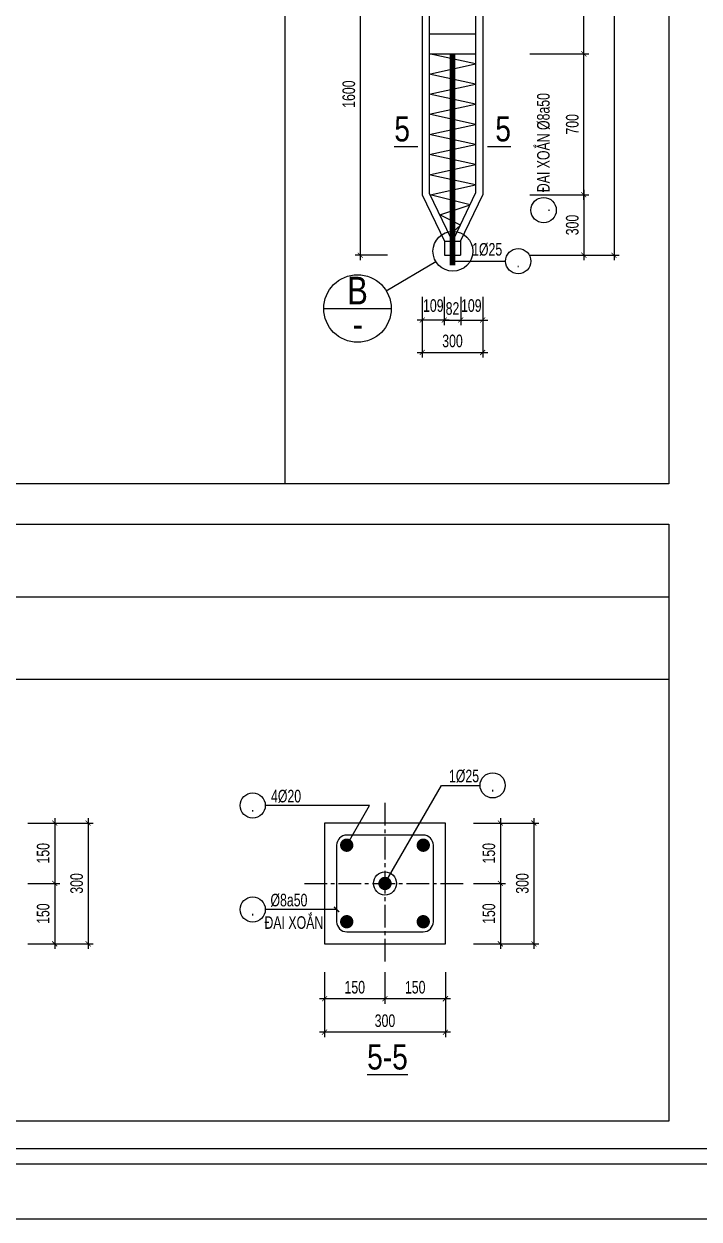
# Model space of a CAD drawing. Extents: x -24357 to 91799, y -17201 to -2351.
# Drawn here: x 34410 to 37761, y -17201 to -11265 of the extents above; entities that cross this region are included whole.
import ezdxf
from ezdxf.enums import TextEntityAlignment as Align

# ---------------------------------------------------------------- set-up
doc = ezdxf.new("R2010")
doc.units = 0
doc.header["$LTSCALE"] = 500
doc.header["$MEASUREMENT"] = 0
doc.header["$PDMODE"] = 3
doc.linetypes.add('CENTER2', pattern=[1.125, 0.75, -0.125, 0.125, -0.125])
doc.layers.get('0').update_dxf_attribs({"linetype": 'CONTINUOUS'})
doc.layers.get('DEFPOINTS').update_dxf_attribs({"linetype": 'CONTINUOUS'})
for name, color, linetype in [('CDC-KHUNGTEN', 7, 'CONTINUOUS'), ('CDC.01.AXIS', 160, 'CENTER2'), ('CDC.02.DIM', 1, 'CONTINUOUS'), ('CDC.03.BORDER', 3, 'CONTINUOUS'), ('CDC.05.STEEL', 4, 'CONTINUOUS'), ('CDC.06.TEXT', 2, 'CONTINUOUS'), ('CDC.10.HATCH', 251, 'CONTINUOUS'), ('CDC.11.NOTE', 8, 'CONTINUOUS')]:
    doc.layers.add(name, color=color, linetype=linetype)
doc.styles.add('ARIAL', font='arial.ttf', dxfattribs={"width": 0.7})
doc.dimstyles.new('DIM25', dxfattribs={"dimscale": 25, "dimtxt": 2.5, "dimasz": 1, "dimexe": 1, "dimexo": 0, "dimgap": 1, "dimtad": 1, "dimdec": 0, "dimzin": 0, "dimdsep": 46, "dimtxsty": 'ARIAL', "dimblk": 'ARCHTICK', "dimcen": 0, "dimdle": 1, "dimclrd": 1, "dimclre": 1, "dimclrt": 2, "dimadec": 0, "dimazin": 0, "dimtfac": 1, "dimtdec": 0, "dimtix": 1, "dimtmove": 2, "dimatfit": 3, "dimldrblk": 'ARCHTICK', "dimfxl": 1, "dimtolj": 1, "dimtzin": 0, "dimarcsym": 0})
doc.dimstyles.new('DIM25X0.5', dxfattribs={"dimscale": 25, "dimtxt": 2.5, "dimasz": 1, "dimexe": 1, "dimexo": 0, "dimgap": 1, "dimtad": 1, "dimdec": 0, "dimlfac": 0.5, "dimzin": 0, "dimdsep": 46, "dimtxsty": 'ARIAL', "dimblk": 'ARCHTICK', "dimcen": 0, "dimdle": 1, "dimclrd": 1, "dimclre": 1, "dimclrt": 2, "dimadec": 0, "dimazin": 0, "dimtfac": 1, "dimtdec": 0, "dimtix": 1, "dimtmove": 2, "dimatfit": 3, "dimldrblk": 'ARCHTICK', "dimfxl": 1, "dimtolj": 1, "dimtzin": 0, "dimarcsym": 0})

# ---------------------------------------------------------------- blocks, each defined once
blk = doc.blocks.new('_ArchTick')
at = {"color": 0, "linetype": 'ByBlock', "const_width": 0.15}
blk.add_lwpolyline([(-0.5, -0.5), (0.5, 0.5)], dxfattribs=at)
blk = doc.blocks.new('*D86')
at = {"layer": 'CDC.02.DIM', "color": 1, "lineweight": -2, "transparency": 16777216}
for p, q in [((37188.9, -12139.2), (37188.9, -11389.2)), ((36921.6, -11414.2), (37213.9, -11414.2)), ((36921.6, -12114.2), (37213.9, -12114.2))]:
    blk.add_line(p, q, dxfattribs=at)
at = {"layer": 'DEFPOINTS', "color": 0, "transparency": 16777216}
for p in [(36921.6, -11414.2), (37188.9, -11414.2), (36921.6, -12114.2)]:
    blk.add_point(p, dxfattribs=at)
at = {"layer": 'CDC.02.DIM', "color": 1, "lineweight": -2, "transparency": 16777216, "xscale": 25, "yscale": 25, "zscale": 25}
for p, rotation in [((37188.9, -11414.2), 90), ((37188.9, -12114.2), 270)]:
    blk.add_blockref('_ArchTick', p, dxfattribs=dict(at, rotation=rotation))
at = {"layer": 'CDC.02.DIM', "color": 2, "transparency": 16777216, "insert": (37132, -11764.2), "char_height": 62.5, "attachment_point": 5, "rotation": 90, "style": 'ARIAL'}
blk.add_mtext('\\A1;700', dxfattribs=at)
blk = doc.blocks.new('*D87')
at = {"layer": 'CDC.02.DIM', "color": 1, "lineweight": -2, "transparency": 16777216}
for p, q in [((36921.6, -10414.2), (37213.9, -10414.2)), ((37188.9, -11439.2), (37188.9, -10389.2)), ((36921.6, -11414.2), (37213.9, -11414.2))]:
    blk.add_line(p, q, dxfattribs=at)
at = {"layer": 'DEFPOINTS', "color": 0, "transparency": 16777216}
for p in [(36921.6, -10414.2), (37188.9, -10414.2), (36921.6, -11414.2)]:
    blk.add_point(p, dxfattribs=at)
at = {"layer": 'CDC.02.DIM', "color": 1, "lineweight": -2, "transparency": 16777216, "xscale": 25, "yscale": 25, "zscale": 25}
for p, rotation in [((37188.9, -10414.2), 90), ((37188.9, -11414.2), 270)]:
    blk.add_blockref('_ArchTick', p, dxfattribs=dict(at, rotation=rotation))
at = {"layer": 'CDC.02.DIM', "color": 2, "transparency": 16777216, "insert": (37132, -10914.2), "char_height": 62.5, "attachment_point": 5, "rotation": 90, "style": 'ARIAL'}
blk.add_mtext('\\A1;1000', dxfattribs=at)
blk = doc.blocks.new('*D89')
at = {"layer": 'CDC.02.DIM', "color": 1, "lineweight": -2, "transparency": 16777216}
for p, q in [((37338.8, -4389.2), (37338.8, -12439.2)), ((36921.6, -4414.2), (37363.8, -4414.2)), ((36921.6, -12414.2), (37363.8, -12414.2))]:
    blk.add_line(p, q, dxfattribs=at)
at = {"layer": 'DEFPOINTS', "color": 0, "transparency": 16777216}
for p in [(36921.6, -4414.2), (36921.6, -12414.2), (37338.8, -12414.2)]:
    blk.add_point(p, dxfattribs=at)
at = {"layer": 'CDC.02.DIM', "color": 1, "lineweight": -2, "transparency": 16777216, "xscale": 25, "yscale": 25, "zscale": 25}
for p, rotation in [((37338.8, -4414.2), 90), ((37338.8, -12414.2), 270)]:
    blk.add_blockref('_ArchTick', p, dxfattribs=dict(at, rotation=rotation))
at = {"layer": 'CDC.02.DIM', "color": 2, "transparency": 16777216, "insert": (37281.9, -8414.2), "char_height": 62.5, "attachment_point": 5, "rotation": 90, "style": 'ARIAL'}
blk.add_mtext('\\A1;8000', dxfattribs=at)
blk = doc.blocks.new('*D92')
at = {"layer": 'CDC.02.DIM', "color": 1, "lineweight": -2, "transparency": 16777216}
for p, q in [((36079.5, -10789.2), (36079.5, -12439.2)), ((36213.8, -10814.2), (36054.5, -10814.2)), ((36213.8, -12414.2), (36054.5, -12414.2))]:
    blk.add_line(p, q, dxfattribs=at)
at = {"layer": 'DEFPOINTS', "color": 0, "transparency": 16777216}
for p in [(36213.8, -10814.2), (36079.5, -12414.2), (36213.8, -12414.2)]:
    blk.add_point(p, dxfattribs=at)
at = {"layer": 'CDC.02.DIM', "color": 1, "lineweight": -2, "transparency": 16777216, "xscale": 25, "yscale": 25, "zscale": 25}
for p, rotation in [((36079.5, -10814.2), 90), ((36079.5, -12414.2), 270)]:
    blk.add_blockref('_ArchTick', p, dxfattribs=dict(at, rotation=rotation))
at = {"layer": 'CDC.02.DIM', "color": 2, "transparency": 16777216, "insert": (36022.6, -11614.2), "char_height": 62.5, "attachment_point": 5, "rotation": 90, "style": 'ARIAL'}
blk.add_mtext('\\A1;1600', dxfattribs=at)
blk = doc.blocks.new('*D93')
at = {"layer": 'CDC.02.DIM', "color": 1, "lineweight": -2, "transparency": 16777216}
for p, q in [((36496.1, -12620.3), (36496.1, -12761.1)), ((36578.1, -12620.3), (36578.1, -12761.1)), ((36496.1, -12736.1), (36471.1, -12736.1)), ((36496.1, -12736.1), (36578.1, -12736.1)), ((36578.1, -12736.1), (36603.1, -12736.1))]:
    blk.add_line(p, q, dxfattribs=at)
at = {"layer": 'DEFPOINTS', "color": 0, "transparency": 16777216}
for p in [(36496.1, -12620.3), (36578.1, -12620.3), (36578.1, -12736.1)]:
    blk.add_point(p, dxfattribs=at)
at = {"layer": 'CDC.02.DIM', "color": 1, "lineweight": -2, "transparency": 16777216, "xscale": 25, "yscale": 25, "zscale": 25}
blk.add_blockref('_ArchTick', (36496.1, -12736.1), dxfattribs=at)
at = {"layer": 'CDC.02.DIM', "color": 1, "lineweight": -2, "transparency": 16777216, "xscale": 25, "yscale": 25, "zscale": 25, "rotation": 180}
blk.add_blockref('_ArchTick', (36578.1, -12736.1), dxfattribs=at)
at = {"layer": 'CDC.02.DIM', "color": 2, "transparency": 16777216, "insert": (36537.1, -12679.2), "char_height": 62.5, "attachment_point": 5, "style": 'ARIAL'}
blk.add_mtext('\\A1;82', dxfattribs=at)
blk = doc.blocks.new('*D94')
at = {"layer": 'CDC.02.DIM', "color": 1, "lineweight": -2, "transparency": 16777216}
for p, q in [((36387.1, -12620.3), (36387.1, -12922.3)), ((36687.1, -12620.3), (36687.1, -12922.3)), ((36362.1, -12897.3), (36712.1, -12897.3))]:
    blk.add_line(p, q, dxfattribs=at)
at = {"layer": 'DEFPOINTS', "color": 0, "transparency": 16777216}
for p in [(36387.1, -12620.3), (36687.1, -12620.3), (36687.1, -12897.3)]:
    blk.add_point(p, dxfattribs=at)
at = {"layer": 'CDC.02.DIM', "color": 1, "lineweight": -2, "transparency": 16777216, "xscale": 25, "yscale": 25, "zscale": 25, "rotation": 180}
blk.add_blockref('_ArchTick', (36387.1, -12897.3), dxfattribs=at)
at = {"layer": 'CDC.02.DIM', "color": 1, "lineweight": -2, "transparency": 16777216, "xscale": 25, "yscale": 25, "zscale": 25}
blk.add_blockref('_ArchTick', (36687.1, -12897.3), dxfattribs=at)
at = {"layer": 'CDC.02.DIM', "color": 2, "transparency": 16777216, "insert": (36537.1, -12840.3), "char_height": 62.5, "attachment_point": 5, "style": 'ARIAL'}
blk.add_mtext('\\A1;300', dxfattribs=at)
blk = doc.blocks.new('*D95')
at = {"layer": 'CDC.02.DIM', "color": 1, "lineweight": -2, "transparency": 16777216}
for p, q in [((36578.1, -12620.3), (36578.1, -12761.1)), ((36687.1, -12620.3), (36687.1, -12761.1)), ((36553.1, -12736.1), (36712.1, -12736.1))]:
    blk.add_line(p, q, dxfattribs=at)
at = {"layer": 'DEFPOINTS', "color": 0, "transparency": 16777216}
for p in [(36578.1, -12620.3), (36687.1, -12620.3), (36687.1, -12736.1)]:
    blk.add_point(p, dxfattribs=at)
at = {"layer": 'CDC.02.DIM', "color": 1, "lineweight": -2, "transparency": 16777216, "xscale": 25, "yscale": 25, "zscale": 25, "rotation": 180}
blk.add_blockref('_ArchTick', (36578.1, -12736.1), dxfattribs=at)
at = {"layer": 'CDC.02.DIM', "color": 1, "lineweight": -2, "transparency": 16777216, "xscale": 25, "yscale": 25, "zscale": 25}
blk.add_blockref('_ArchTick', (36687.1, -12736.1), dxfattribs=at)
at = {"layer": 'CDC.02.DIM', "color": 2, "transparency": 16777216, "insert": (36630.5, -12664.6), "char_height": 62.5, "attachment_point": 5, "style": 'ARIAL'}
blk.add_mtext('\\A1;109', dxfattribs=at)
blk = doc.blocks.new('*D96')
at = {"layer": 'CDC.02.DIM', "color": 1, "lineweight": -2, "transparency": 16777216}
for p, q in [((36387.1, -12620.3), (36387.1, -12761.1)), ((36496.1, -12620.3), (36496.1, -12761.1)), ((36521.1, -12736.1), (36362.1, -12736.1))]:
    blk.add_line(p, q, dxfattribs=at)
at = {"layer": 'DEFPOINTS', "color": 0, "transparency": 16777216}
for p in [(36387.1, -12620.3), (36496.1, -12620.3), (36387.1, -12736.1)]:
    blk.add_point(p, dxfattribs=at)
at = {"layer": 'CDC.02.DIM', "color": 1, "lineweight": -2, "transparency": 16777216, "xscale": 25, "yscale": 25, "zscale": 25, "rotation": 180}
blk.add_blockref('_ArchTick', (36387.1, -12736.1), dxfattribs=at)
at = {"layer": 'CDC.02.DIM', "color": 1, "lineweight": -2, "transparency": 16777216, "xscale": 25, "yscale": 25, "zscale": 25}
blk.add_blockref('_ArchTick', (36496.1, -12736.1), dxfattribs=at)
at = {"layer": 'CDC.02.DIM', "color": 2, "transparency": 16777216, "insert": (36441.9, -12664.6), "char_height": 62.5, "attachment_point": 5, "style": 'ARIAL'}
blk.add_mtext('\\A1;109', dxfattribs=at)
blk = doc.blocks.new('*D97')
at = {"layer": 'CDC.02.DIM', "color": 1, "lineweight": -2, "transparency": 16777216}
for p, q in [((37188.9, -12089.2), (37188.9, -12439.2)), ((36921.6, -12114.2), (37213.9, -12114.2)), ((36921.6, -12414.2), (37213.9, -12414.2))]:
    blk.add_line(p, q, dxfattribs=at)
at = {"layer": 'DEFPOINTS', "color": 0, "transparency": 16777216}
for p in [(36921.6, -12114.2), (36921.6, -12414.2), (37188.9, -12414.2)]:
    blk.add_point(p, dxfattribs=at)
at = {"layer": 'CDC.02.DIM', "color": 1, "lineweight": -2, "transparency": 16777216, "xscale": 25, "yscale": 25, "zscale": 25}
for p, rotation in [((37188.9, -12114.2), 90), ((37188.9, -12414.2), 270)]:
    blk.add_blockref('_ArchTick', p, dxfattribs=dict(at, rotation=rotation))
at = {"layer": 'CDC.02.DIM', "color": 2, "transparency": 16777216, "insert": (37132, -12264.2), "char_height": 62.5, "attachment_point": 5, "rotation": 90, "style": 'ARIAL'}
blk.add_mtext('\\A1;300', dxfattribs=at)
blk = doc.blocks.new('KHUNG A1')
at = {"layer": 'CDC-KHUNGTEN'}
blk.add_lwpolyline([(10366.22, 712.17), (10366.22, 1278.17), (9655.22, 1278.17), (9655.22, 712.17)], close=True, dxfattribs=at)
at = {"layer": 'CDC.10.HATCH', "color": 8}
blk.add_lwpolyline([(9652.22, 709.17), (10447.22, 709.17), (10447.22, 1281.17), (9652.22, 1281.17)], close=True, dxfattribs=at)
at = {"layer": 'DEFPOINTS', "color": 1}
blk.add_lwpolyline([(9617.22, 698.17), (9617.22, 1292.17), (10458.22, 1292.17), (10458.22, 698.17), (9617.22, 698.17)], close=True, dxfattribs=at)
blk = doc.blocks.new('*D514')
at = {"layer": 'CDC.02.DIM', "color": 1, "lineweight": -2, "transparency": 16777216}
for p, q in [((34429.7, -15234.4), (34587.4, -15234.4)), ((34562.4, -15209.4), (34562.4, -15559.4)), ((34429.7, -15534.4), (34587.4, -15534.4))]:
    blk.add_line(p, q, dxfattribs=at)
at = {"layer": 'DEFPOINTS', "color": 0, "transparency": 16777216}
for p in [(34429.7, -15234.4), (34429.7, -15534.4), (34562.4, -15534.4)]:
    blk.add_point(p, dxfattribs=at)
at = {"layer": 'CDC.02.DIM', "color": 1, "lineweight": -2, "transparency": 16777216, "xscale": 25, "yscale": 25, "zscale": 25}
for p, rotation in [((34562.4, -15234.4), 90), ((34562.4, -15534.4), 270)]:
    blk.add_blockref('_ArchTick', p, dxfattribs=dict(at, rotation=rotation))
at = {"layer": 'CDC.02.DIM', "color": 2, "transparency": 16777216, "insert": (34505.5, -15384.4), "char_height": 62.5, "attachment_point": 5, "rotation": 90, "style": 'ARIAL'}
blk.add_mtext('\\A1;150', dxfattribs=at)
blk = doc.blocks.new('*D515')
at = {"layer": 'CDC.02.DIM', "color": 1, "lineweight": -2, "transparency": 16777216}
for p, q in [((34429.7, -15534.4), (34587.4, -15534.4)), ((34562.4, -15509.4), (34562.4, -15859.4)), ((34429.7, -15834.4), (34587.4, -15834.4))]:
    blk.add_line(p, q, dxfattribs=at)
at = {"layer": 'DEFPOINTS', "color": 0, "transparency": 16777216}
for p in [(34429.7, -15534.4), (34429.7, -15834.4), (34562.4, -15834.4)]:
    blk.add_point(p, dxfattribs=at)
at = {"layer": 'CDC.02.DIM', "color": 1, "lineweight": -2, "transparency": 16777216, "xscale": 25, "yscale": 25, "zscale": 25}
for p, rotation in [((34562.4, -15534.4), 90), ((34562.4, -15834.4), 270)]:
    blk.add_blockref('_ArchTick', p, dxfattribs=dict(at, rotation=rotation))
at = {"layer": 'CDC.02.DIM', "color": 2, "transparency": 16777216, "insert": (34505.5, -15684.4), "char_height": 62.5, "attachment_point": 5, "rotation": 90, "style": 'ARIAL'}
blk.add_mtext('\\A1;150', dxfattribs=at)
blk = doc.blocks.new('*D516')
at = {"layer": 'CDC.02.DIM', "color": 1, "lineweight": -2, "transparency": 16777216}
for p, q in [((34429.7, -15234.4), (34753.6, -15234.4)), ((34728.6, -15209.4), (34728.6, -15859.4)), ((34429.7, -15834.4), (34753.6, -15834.4))]:
    blk.add_line(p, q, dxfattribs=at)
at = {"layer": 'DEFPOINTS', "color": 0, "transparency": 16777216}
for p in [(34429.7, -15234.4), (34429.7, -15834.4), (34728.6, -15834.4)]:
    blk.add_point(p, dxfattribs=at)
at = {"layer": 'CDC.02.DIM', "color": 1, "lineweight": -2, "transparency": 16777216, "xscale": 25, "yscale": 25, "zscale": 25}
for p, rotation in [((34728.6, -15234.4), 90), ((34728.6, -15834.4), 270)]:
    blk.add_blockref('_ArchTick', p, dxfattribs=dict(at, rotation=rotation))
at = {"layer": 'CDC.02.DIM', "color": 2, "transparency": 16777216, "insert": (34671.7, -15534.4), "char_height": 62.5, "attachment_point": 5, "rotation": 90, "style": 'ARIAL'}
blk.add_mtext('\\A1;300', dxfattribs=at)
blk = doc.blocks.new('*D517')
at = {"layer": 'CDC.02.DIM', "color": 1, "lineweight": -2, "transparency": 16777216}
for p, q in [((36202, -15974.4), (36202, -16132.1)), ((36502, -15974.4), (36502, -16132.1)), ((36527, -16107.1), (36177, -16107.1))]:
    blk.add_line(p, q, dxfattribs=at)
at = {"layer": 'DEFPOINTS', "color": 0, "transparency": 16777216}
for p in [(36202, -15974.4), (36502, -15974.4), (36202, -16107.1)]:
    blk.add_point(p, dxfattribs=at)
at = {"layer": 'CDC.02.DIM', "color": 1, "lineweight": -2, "transparency": 16777216, "xscale": 25, "yscale": 25, "zscale": 25, "rotation": 180}
blk.add_blockref('_ArchTick', (36202, -16107.1), dxfattribs=at)
at = {"layer": 'CDC.02.DIM', "color": 1, "lineweight": -2, "transparency": 16777216, "xscale": 25, "yscale": 25, "zscale": 25}
blk.add_blockref('_ArchTick', (36502, -16107.1), dxfattribs=at)
at = {"layer": 'CDC.02.DIM', "color": 2, "transparency": 16777216, "insert": (36352, -16050.2), "char_height": 62.5, "attachment_point": 5, "style": 'ARIAL'}
blk.add_mtext('\\A1;150', dxfattribs=at)
blk = doc.blocks.new('*D518')
at = {"layer": 'CDC.02.DIM', "color": 1, "lineweight": -2, "transparency": 16777216}
for p, q in [((35902, -15974.4), (35902, -16132.1)), ((36202, -15974.4), (36202, -16132.1)), ((36227, -16107.1), (35877, -16107.1))]:
    blk.add_line(p, q, dxfattribs=at)
at = {"layer": 'DEFPOINTS', "color": 0, "transparency": 16777216}
for p in [(35902, -15974.4), (36202, -15974.4), (35902, -16107.1)]:
    blk.add_point(p, dxfattribs=at)
at = {"layer": 'CDC.02.DIM', "color": 1, "lineweight": -2, "transparency": 16777216, "xscale": 25, "yscale": 25, "zscale": 25, "rotation": 180}
blk.add_blockref('_ArchTick', (35902, -16107.1), dxfattribs=at)
at = {"layer": 'CDC.02.DIM', "color": 1, "lineweight": -2, "transparency": 16777216, "xscale": 25, "yscale": 25, "zscale": 25}
blk.add_blockref('_ArchTick', (36202, -16107.1), dxfattribs=at)
at = {"layer": 'CDC.02.DIM', "color": 2, "transparency": 16777216, "insert": (36052, -16050.2), "char_height": 62.5, "attachment_point": 5, "style": 'ARIAL'}
blk.add_mtext('\\A1;150', dxfattribs=at)
blk = doc.blocks.new('*D519')
at = {"layer": 'CDC.02.DIM', "color": 1, "lineweight": -2, "transparency": 16777216}
for p, q in [((35902, -15974.4), (35902, -16298.3)), ((36502, -15974.4), (36502, -16298.3)), ((36527, -16273.3), (35877, -16273.3))]:
    blk.add_line(p, q, dxfattribs=at)
at = {"layer": 'DEFPOINTS', "color": 0, "transparency": 16777216}
for p in [(35902, -15974.4), (36502, -15974.4), (35902, -16273.3)]:
    blk.add_point(p, dxfattribs=at)
at = {"layer": 'CDC.02.DIM', "color": 1, "lineweight": -2, "transparency": 16777216, "xscale": 25, "yscale": 25, "zscale": 25, "rotation": 180}
blk.add_blockref('_ArchTick', (35902, -16273.3), dxfattribs=at)
at = {"layer": 'CDC.02.DIM', "color": 1, "lineweight": -2, "transparency": 16777216, "xscale": 25, "yscale": 25, "zscale": 25}
blk.add_blockref('_ArchTick', (36502, -16273.3), dxfattribs=at)
at = {"layer": 'CDC.02.DIM', "color": 2, "transparency": 16777216, "insert": (36202, -16216.4), "char_height": 62.5, "attachment_point": 5, "style": 'ARIAL'}
blk.add_mtext('\\A1;300', dxfattribs=at)
blk = doc.blocks.new('*D520')
at = {"layer": 'CDC.02.DIM', "color": 1, "lineweight": -2, "transparency": 16777216}
for p, q in [((36642, -15234.4), (36799.7, -15234.4)), ((36774.7, -15209.4), (36774.7, -15559.4)), ((36642, -15534.4), (36799.7, -15534.4))]:
    blk.add_line(p, q, dxfattribs=at)
at = {"layer": 'DEFPOINTS', "color": 0, "transparency": 16777216}
for p in [(36642, -15234.4), (36642, -15534.4), (36774.7, -15534.4)]:
    blk.add_point(p, dxfattribs=at)
at = {"layer": 'CDC.02.DIM', "color": 1, "lineweight": -2, "transparency": 16777216, "xscale": 25, "yscale": 25, "zscale": 25}
for p, rotation in [((36774.7, -15234.4), 90), ((36774.7, -15534.4), 270)]:
    blk.add_blockref('_ArchTick', p, dxfattribs=dict(at, rotation=rotation))
at = {"layer": 'CDC.02.DIM', "color": 2, "transparency": 16777216, "insert": (36717.8, -15384.4), "char_height": 62.5, "attachment_point": 5, "rotation": 90, "style": 'ARIAL'}
blk.add_mtext('\\A1;150', dxfattribs=at)
blk = doc.blocks.new('*D521')
at = {"layer": 'CDC.02.DIM', "color": 1, "lineweight": -2, "transparency": 16777216}
for p, q in [((36642, -15534.4), (36799.7, -15534.4)), ((36774.7, -15509.4), (36774.7, -15859.4)), ((36642, -15834.4), (36799.7, -15834.4))]:
    blk.add_line(p, q, dxfattribs=at)
at = {"layer": 'DEFPOINTS', "color": 0, "transparency": 16777216}
for p in [(36642, -15534.4), (36642, -15834.4), (36774.7, -15834.4)]:
    blk.add_point(p, dxfattribs=at)
at = {"layer": 'CDC.02.DIM', "color": 1, "lineweight": -2, "transparency": 16777216, "xscale": 25, "yscale": 25, "zscale": 25}
for p, rotation in [((36774.7, -15534.4), 90), ((36774.7, -15834.4), 270)]:
    blk.add_blockref('_ArchTick', p, dxfattribs=dict(at, rotation=rotation))
at = {"layer": 'CDC.02.DIM', "color": 2, "transparency": 16777216, "insert": (36717.8, -15684.4), "char_height": 62.5, "attachment_point": 5, "rotation": 90, "style": 'ARIAL'}
blk.add_mtext('\\A1;150', dxfattribs=at)
blk = doc.blocks.new('*D522')
at = {"layer": 'CDC.02.DIM', "color": 1, "lineweight": -2, "transparency": 16777216}
for p, q in [((36642, -15234.4), (36966, -15234.4)), ((36941, -15209.4), (36941, -15859.4)), ((36642, -15834.4), (36966, -15834.4))]:
    blk.add_line(p, q, dxfattribs=at)
at = {"layer": 'DEFPOINTS', "color": 0, "transparency": 16777216}
for p in [(36642, -15234.4), (36642, -15834.4), (36941, -15834.4)]:
    blk.add_point(p, dxfattribs=at)
at = {"layer": 'CDC.02.DIM', "color": 1, "lineweight": -2, "transparency": 16777216, "xscale": 25, "yscale": 25, "zscale": 25}
for p, rotation in [((36941, -15234.4), 90), ((36941, -15834.4), 270)]:
    blk.add_blockref('_ArchTick', p, dxfattribs=dict(at, rotation=rotation))
at = {"layer": 'CDC.02.DIM', "color": 2, "transparency": 16777216, "insert": (36884, -15534.4), "char_height": 62.5, "attachment_point": 5, "rotation": 90, "style": 'ARIAL'}
blk.add_mtext('\\A1;300', dxfattribs=at)

msp = doc.modelspace()

# ---------------------------------------------------------------- linework, layer by layer
at = {"layer": 'CDC.01.AXIS', "ltscale": 0.3}
for p, q in [((36202.05, -15134.42), (36202.05, -15934.42)), ((35802.05, -15534.42), (36602.05, -15534.42))]:
    msp.add_line(p, q, dxfattribs=at)
at = {"layer": 'CDC.02.DIM'}
msp.add_line((36208.16, -12590.49), (36454.04, -12444.92), dxfattribs=at)
for centre, radius in [((36539.09, -12394.57), 98.84), ((36202.05, -15534.42), 57.38)]:
    msp.add_circle(centre, radius, dxfattribs=at)
at = {"layer": 'CDC.03.BORDER'}
for p, q in [((35704.91, -3598.9), (35704.91, -13550.39)), ((36387.09, -4564.24), (36387.09, -12114.24)), ((36687.09, -4564.24), (36687.09, -12114.24)), ((36387.09, -12114.24), (36497.09, -12344.24)), ((36577.09, -12344.24), (36687.09, -12114.24)), ((36497.09, -12344.24), (36577.09, -12344.24)), ((36497.09, -12344.24), (36497.09, -12414.24)), ((36577.09, -12344.24), (36577.09, -12414.24)), ((36497.09, -12414.24), (36577.09, -12414.24)), ((37611.14, -13750.39), (37611.14, -16715.75)), ((26253.64, -14110.39), (37611.14, -14110.39)), ((26253.64, -14520.39), (37611.14, -14520.39))]:
    msp.add_line(p, q, dxfattribs=at)
for points in [[(31892.45, -3138.9), (37611.14, -3138.9), (37611.14, -13550.39), (31892.45, -13550.39)], [(35902.05, -15834.42), (36502.05, -15834.42), (36502.05, -15234.42), (35902.05, -15234.42)]]:
    msp.add_lwpolyline(points, close=True, dxfattribs=at)
msp.add_lwpolyline([(37611.14, -16715.75), (26253.64, -16715.75), (26253.64, -13750.39), (37611.14, -13750.39)], dxfattribs=at)
at = {"layer": 'CDC.05.STEEL'}
for p, q in [((36422.09, -4564.24), (36422.09, -12106.31)), ((36652.09, -4564.24), (36652.09, -12106.31)), ((36422.09, -11314.24), (36652.09, -11314.24)), ((36422.09, -11414.24), (36652.09, -11414.24)), ((36422.09, -12106.31), (36528.66, -12329.14)), ((36545.52, -12329.14), (36652.09, -12106.31))]:
    msp.add_line(p, q, dxfattribs=at)
msp.add_lwpolyline([(36521.54, -12314.24), (36576.55, -12264.24), (36473.71, -12214.24), (36624.38, -12164.24), (36425.89, -12114.24), (36652.09, -12064.24), (36422.09, -12014.24), (36652.09, -11964.24), (36422.09, -11914.24), (36652.09, -11864.24), (36422.09, -11814.24), (36652.09, -11764.24), (36422.09, -11714.24), (36652.09, -11664.24), (36422.09, -11614.24), (36652.09, -11564.24), (36422.09, -11514.24), (36652.09, -11464.24), (36422.09, -11414.24)], dxfattribs=at)
msp.add_lwpolyline([(36537.09, -12414.24, 28, 29, 0), (36537.09, -11414.24, 29, 29, 0)], format="xyseb", dxfattribs=at)
at = {"layer": 'CDC.05.STEEL', "const_width": 28}
msp.add_lwpolyline([(36537.09, -12414.24), (36537.09, -12464.24)], dxfattribs=at)
at = {"layer": 'CDC.05.STEEL'}
msp.add_lwpolyline([(36012.05, -15774.42), (36392.05, -15774.42, 0.4142136), (36442.05, -15724.42), (36442.05, -15344.42, 0.4142136), (36392.05, -15294.42), (36012.05, -15294.42, 0.4142136), (35962.05, -15344.42), (35962.05, -15724.42, 0.4142136)], format="xyb", close=True, dxfattribs=at)
at = {"layer": 'CDC.05.STEEL', "const_width": 33.08}
for points in [[(36023.74, -15332.73, 1), (36000.35, -15356.11, 1)], [(36380.35, -15332.73, -1), (36403.74, -15356.11, -1)], [(36213.74, -15522.73, 1), (36190.35, -15546.11, 1)], [(36023.74, -15736.11, -1), (36000.35, -15712.73, -1)], [(36380.35, -15736.11, 1), (36403.74, -15712.73, 1)]]:
    msp.add_lwpolyline(points, format="xyb", close=True, dxfattribs=at)
at = {"layer": 'CDC.11.NOTE'}
for p, q in [((36537.09, -12443.9), (36800.93, -12443.9)), ((35897.97, -12678.95), (36233.38, -12678.95)), ((35962.05, -15663.62), (35607.99, -15663.62))]:
    msp.add_line(p, q, dxfattribs=at)
for points in [[(36202.05, -15534.42), (36483.32, -15047.24), (36673.92, -15047.24)], [(36012.05, -15344.42), (36125.89, -15147.24), (35607.99, -15147.24)]]:
    msp.add_lwpolyline(points, dxfattribs=at)
at = {"layer": 'CDC.11.NOTE', "const_width": 7.5}
msp.add_lwpolyline([(35974.92, -15676.49), (35949.18, -15650.75)], dxfattribs=at)
at = {"layer": 'CDC.11.NOTE'}
for centre, radius in [((36989.33, -12190.26), 63), ((36863.43, -12443.95), 62.5), ((36065.68, -12678.95), 167.71), ((36736.42, -15047.24), 62.5), ((35545.49, -15147.24), 62.5), ((35545.49, -15663.62), 62.5)]:
    msp.add_circle(centre, radius, dxfattribs=at)

# ---------------------------------------------------------------- block references
at = {"xscale": 25, "yscale": 25, "zscale": 25}
msp.add_blockref('KHUNG A1', (-215656.95, -34655.74), dxfattribs=at)

# ---------------------------------------------------------------- texts
at = {"layer": 'CDC.06.TEXT', "style": 'ARIAL', "width": 0.7}
msp.add_text('ĐAI XOẮN %%C8a50', height=62.5, rotation=90, dxfattribs=at).set_placement((37019.32, -12101.27))
at = {"layer": 'CDC.06.TEXT', "style": 'ARIAL', "width": 0.8}
for s, p in [('%%U5 ', (36306.59, -11848.98)), ('%%U 5', (36769.04, -11848.98))]:
    msp.add_text(s, height=125, dxfattribs=at).set_placement(p, align=Align.CENTER)
at = {"layer": 'CDC.06.TEXT', "style": 'ARIAL', "width": 0.7}
msp.add_text('.', height=62.5, rotation=90, dxfattribs=at).set_placement((36989.33, -12190.26), align=Align.MIDDLE_CENTER)
at = {"layer": 'CDC.06.TEXT', "style": 'ARIAL'}
for s, height, width, p in [('1%%C25', 62.5, 0.7, (36709.14, -12384.78)), ('1%%C25', 62.5, 0.7, (36594.37, -15000.47)), ('4%%C20', 62.5, 0.7, (35711, -15100.47)), ('%%C8a50', 62.5, 0.7, (35725.24, -15616.84)), ('ĐAI XOẮN', 62.5, 0.7, (35749.63, -15719.59)), ('%%U5-5', 125, 0.8, (36214.27, -16396.94))]:
    msp.add_text(s, height=height, dxfattribs=dict(at, width=width)).set_placement(p, align=Align.MIDDLE)
for s, height, width, p in [('.', 62.5, 0.7, (36863.43, -12443.95)), ('B', 137.5, 0.8, (36065.68, -12589.76)), ('-', 137.5, 0.8, (36067.28, -12755.97)), ('.', 62.5, 0.7, (36736.42, -15047.24)), ('.', 62.5, 0.7, (35545.49, -15147.24)), ('.', 62.5, 0.7, (35545.49, -15663.62))]:
    msp.add_text(s, height=height, dxfattribs=dict(at, width=width)).set_placement(p, align=Align.MIDDLE_CENTER)

# ---------------------------------------------------------------- dimensions: what is measured, and where the dimension line sits
at = {"layer": 'CDC.02.DIM'}
for base, p1, p2, angle, dimstyle, picture, middle in [((37338.8, -12414.24), (36921.63, -4414.24), (36921.63, -12414.24), 90, 'DIM25', '*D89', (37281.89, -8414.24)), ((37188.88, -10414.24), (36921.63, -11414.24), (36921.63, -10414.24), 270, 'DIM25', '*D87', (37131.97, -10914.24)), ((36079.55, -12414.24), (36213.76, -10814.24), (36213.76, -12414.24), 90, 'DIM25', '*D92', (36022.63, -11614.24)), ((37188.88, -11414.24), (36921.63, -12114.24), (36921.63, -11414.24), 270, 'DIM25', '*D86', (37131.97, -11764.24)), ((37188.88, -12414.24), (36921.63, -12114.24), (36921.63, -12414.24), 90, 'DIM25', '*D97', (37131.95, -12264.24)), ((34562.37, -15534.42), (34429.71, -15234.42), (34429.71, -15534.42), 90, 'DIM25X0.5', '*D514', (34505.46, -15384.42)), ((34728.64, -15834.42), (34429.71, -15234.42), (34429.71, -15834.42), 90, 'DIM25X0.5', '*D516', (34671.71, -15534.42)), ((36774.7, -15534.42), (36642.05, -15234.42), (36642.05, -15534.42), 90, 'DIM25X0.5', '*D520', (36717.79, -15384.42)), ((36940.97, -15834.42), (36642.05, -15234.42), (36642.05, -15834.42), 90, 'DIM25X0.5', '*D522', (36884.04, -15534.42)), ((34562.37, -15834.42), (34429.71, -15534.42), (34429.71, -15834.42), 90, 'DIM25X0.5', '*D515', (34505.46, -15684.42)), ((36774.7, -15834.42), (36642.05, -15534.42), (36642.05, -15834.42), 90, 'DIM25X0.5', '*D521', (36717.79, -15684.42))]:
    dim = msp.add_linear_dim(base=base, p1=p1, p2=p2, angle=angle, dimstyle=dimstyle, dxfattribs=at)
    dim.commit()
    dim.dimension.update_dxf_attribs({"geometry": picture, "text_midpoint": middle})
for base, p1, p2, dimstyle, picture, middle in [((36687.09, -12897.26), (36387.09, -12620.32), (36687.09, -12620.32), 'DIM25', '*D94', (36537.09, -12840.33)), ((36578.09, -12736.13), (36496.09, -12620.32), (36578.09, -12620.32), 'DIM25', '*D93', (36537.09, -12679.22)), ((35902.05, -16107.07), (36202.05, -15974.42), (35902.05, -15974.42), 'DIM25X0.5', '*D518', (36052.05, -16050.16)), ((35902.05, -16273.34), (36502.05, -15974.42), (35902.05, -15974.42), 'DIM25X0.5', '*D519', (36202.05, -16216.41)), ((36202.05, -16107.07), (36502.05, -15974.42), (36202.05, -15974.42), 'DIM25X0.5', '*D517', (36352.05, -16050.16))]:
    dim = msp.add_linear_dim(base=base, p1=p1, p2=p2, dimstyle=dimstyle, dxfattribs=at)
    dim.commit()
    dim.dimension.update_dxf_attribs({"geometry": picture, "text_midpoint": middle})
for base, p1, p2, picture, middle in [((36387.09, -12736.13), (36496.09, -12620.32), (36387.09, -12620.32), '*D96', (36441.93, -12664.63)), ((36687.09, -12736.13), (36578.09, -12620.32), (36687.09, -12620.32), '*D95', (36630.48, -12664.63))]:
    dim = msp.add_linear_dim(base=base, p1=p1, p2=p2, dimstyle='DIM25', dxfattribs=at)
    dim.commit()
    dim.dimension.update_dxf_attribs({"geometry": picture, "text_midpoint": middle, "dimtype": 160})

doc.saveas('drawing.dxf')
